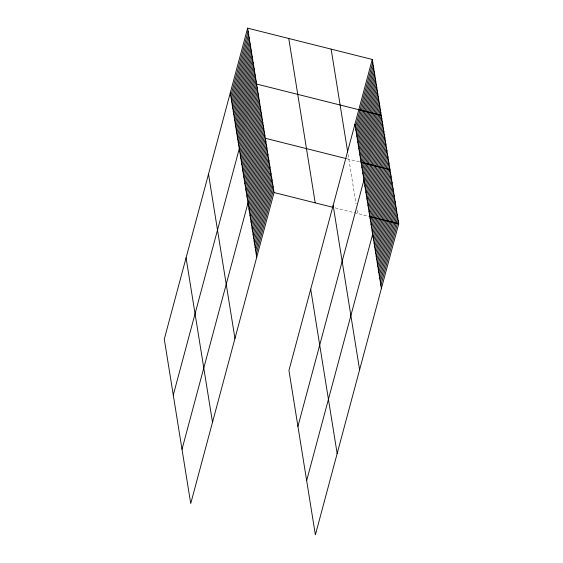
<?xml version="1.0" encoding="UTF-8"?>
<svg xmlns="http://www.w3.org/2000/svg" width="563" height="563" viewBox="0 0 563 563"><rect width="100%" height="100%" fill="white"/><g stroke="black" fill="none" stroke-linecap="round" stroke-linejoin="round"><path stroke-width="0.42" stroke-dasharray="2.81 2.11" d="M347.195 158.843L359.342 161.898M335.14 207.874L368.871 216.34M348.082 154.473L356.041 203.933M357.069 210.316L357.582 213.504"/><path stroke-width="0.84" d="M247.621 28.15L164.283 339.165L190.73 503.54L274.061 192.532L247.621 28.15L372.27 59.46L398.717 223.835L315.379 534.85L288.939 370.468L372.27 59.46M230.788 95.942L248.121 31.254M231.287 99.046L248.621 34.357M231.787 102.149L249.12 37.468M232.287 105.26L249.62 40.571M232.786 108.363L250.12 43.675M233.286 111.467L250.619 46.778M233.786 114.571L251.119 49.882M234.285 117.674L251.619 52.992M234.785 120.785L252.118 56.096M235.285 123.888L252.618 59.199M235.784 126.992L253.118 62.303M236.284 130.095L253.617 65.407M236.784 133.199L254.117 68.517M237.283 136.309L254.617 71.621M237.783 139.413L255.109 74.724M238.283 142.516L255.609 77.828M238.782 145.62L256.109 80.931M173.277 395.05L256.608 84.042L381.264 115.345L297.926 426.36M239.789 151.919L257.122 87.23M240.302 155.107L257.636 90.425M240.816 158.302L258.15 93.613M241.33 161.49L258.663 96.801M241.844 164.678L259.177 99.996M242.357 167.873L259.691 103.184M242.871 171.061L260.205 106.379M243.385 174.256L260.718 109.567M243.899 177.444L261.232 112.755M244.412 180.639L261.746 115.95M244.926 183.827L262.259 119.138M245.44 187.015L262.773 122.333M245.954 190.21L263.287 125.521M246.467 193.398L263.801 128.716M246.981 196.593L264.314 131.904M247.495 199.781L264.821 135.092M182.004 449.295L265.335 138.287L346.358 158.632M248.515 206.164L265.849 141.475M249.029 209.352L266.362 144.67M249.543 212.547L266.876 147.858M250.056 215.735L267.39 151.046M250.57 218.93L267.904 154.241M251.084 222.118L268.417 157.429M251.598 225.306L268.931 160.624M252.111 228.501L269.445 163.812M252.625 231.689L269.959 167.007M253.139 234.884L270.472 170.195M253.653 238.072L270.986 173.383M254.166 241.26L271.5 176.578M254.68 244.455L272.013 179.766M255.194 247.643L272.527 182.961M255.708 250.838L273.041 186.149M256.221 254.026L273.548 189.337M355.436 127.245L372.769 62.563M355.936 130.356L373.269 65.667M356.435 133.459L373.769 68.77M356.935 136.563L374.268 71.874M357.435 139.666L374.768 74.985M357.934 142.77L375.268 78.088M358.434 145.88L375.767 81.192M358.934 148.984L376.267 84.295M359.433 152.087L376.767 87.399M359.933 155.191L377.266 90.509M360.433 158.294L377.766 93.613M360.932 161.405L378.266 96.716M361.432 164.509L378.765 99.82M361.932 167.612L379.265 102.923M362.431 170.716L379.765 106.034M362.931 173.826L380.264 109.138M363.431 176.93L380.764 112.241M364.444 183.221L381.777 118.54M364.958 186.416L382.291 121.728M365.471 189.604L382.805 124.916M365.985 192.799L383.319 128.111M366.499 195.987L383.825 131.299M367.013 199.175L384.339 134.494M367.519 202.37L384.853 137.682M368.033 205.558L385.366 140.877M368.547 208.753L385.88 144.065M369.061 211.941L386.394 147.253M369.574 215.136L386.908 150.448M370.088 218.324L387.421 153.636M370.602 221.512L387.935 156.831M371.116 224.707L388.449 160.019M371.629 227.895L388.963 163.214M372.143 231.09L389.476 166.402M306.652 480.605L389.99 169.59L360.953 162.299M373.17 237.466L390.504 172.785M373.684 240.661L391.018 175.973M374.198 243.849L391.531 179.168M374.712 247.044L392.045 182.356M375.225 250.232L392.552 185.544M375.739 253.427L393.065 188.739M376.246 256.615L393.579 191.927M376.76 259.803L394.093 195.122M377.273 262.998L394.607 198.31M377.787 266.186L395.12 201.505M378.301 269.381L395.634 204.693M378.815 272.569L396.148 207.881M379.328 275.757L396.662 211.076M379.842 278.952L397.175 214.264M380.356 282.14L397.689 217.459M380.87 285.335L398.203 220.647M274.061 192.532L332.649 207.247M369.68 216.544L398.717 223.835M354.936 124.142L381.383 288.523M331.135 49.129L347.702 152.08M333.155 205.432L359.602 369.814M288.756 38.481L315.203 202.863M310.72 289.178L337.16 453.56M230.288 92.839L256.735 257.221M208.507 174.122L234.954 338.504M186.064 257.875L212.511 422.257"/></g></svg>
